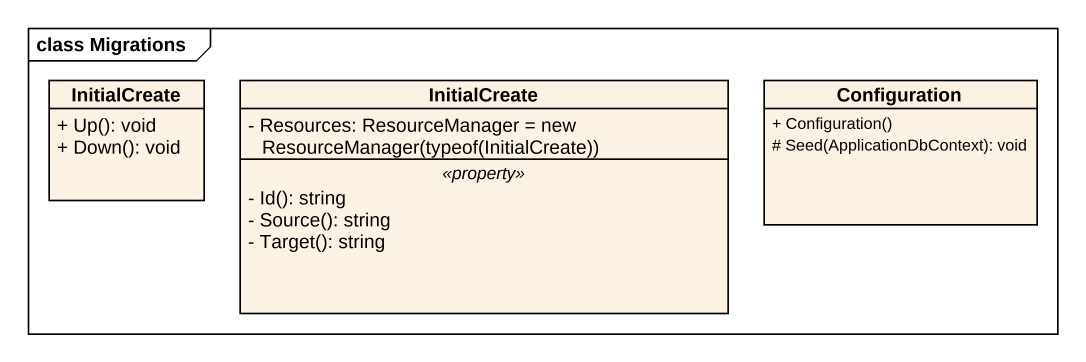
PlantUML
@startuml
mainframe class Migrations
hide circle
hide empty members
skinparam classAttributeIconSize 0
class InitialCreate {
  + Up(): void
  + Down(): void
}
class "InitialCreate" as InitialCreate_2 {
  {field} - Resources: ResourceManager = new ResourceManager(typeof(InitialCreate))
  .. <<property>> ..
  - Id(): string
  - Source(): string
  - Target(): string
}
class Configuration {
  + Configuration()
  # Seed(ApplicationDbContext): void
}
@enduml
